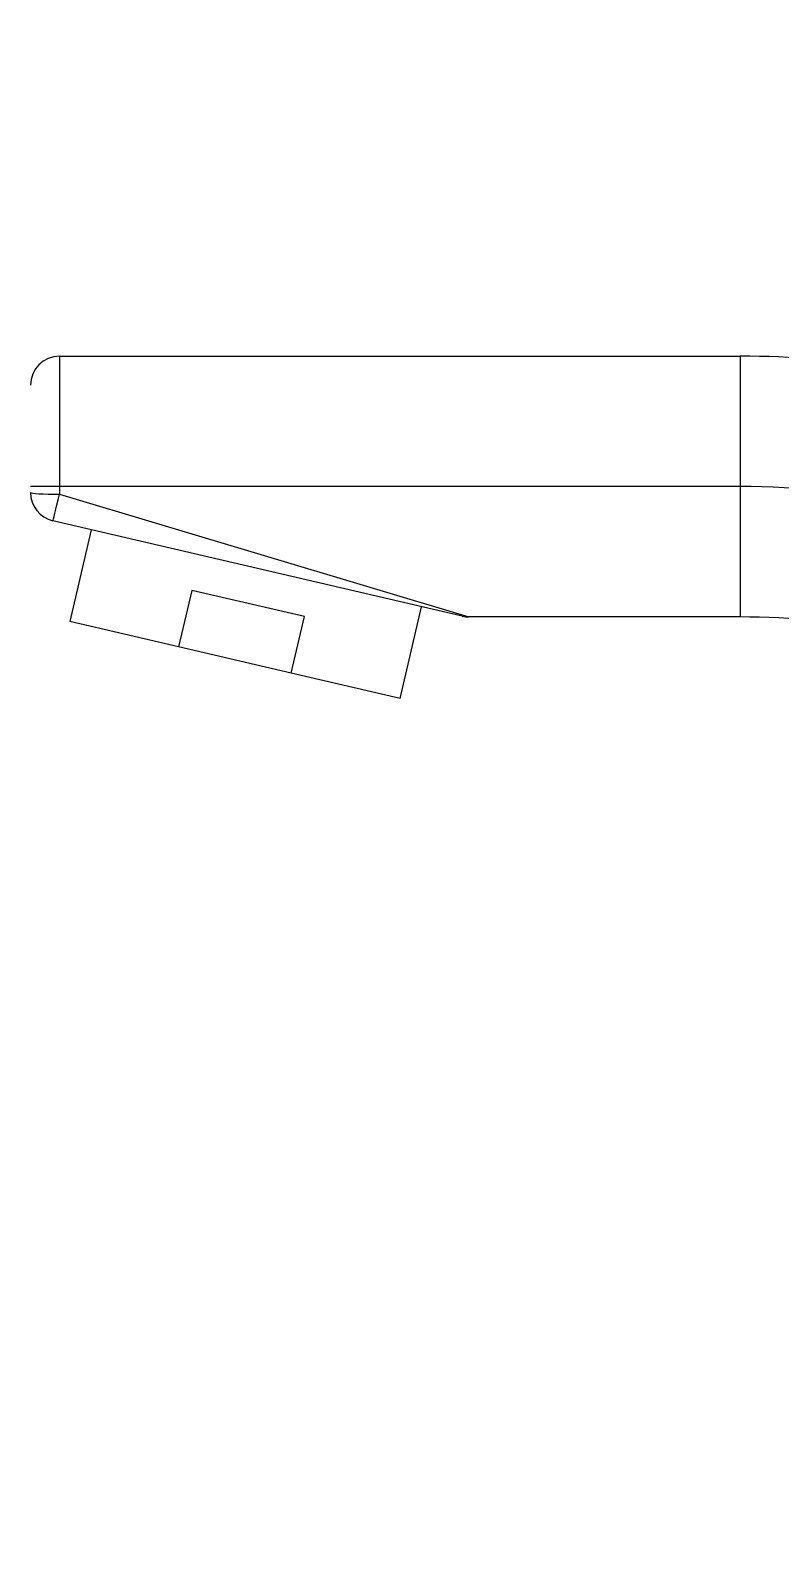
# Model space of a CAD drawing. Header units: millimetres. Extents: x 6110 to 6704, y -2661 to -1821.
# Drawn here: x 6572.44 to 6585.37, y -2388.5 to -2362.25 of the extents above; entities that cross this region are included whole.
import ezdxf

# ---------------------------------------------------------------- set-up
doc = ezdxf.new("R2010")
doc.units = ezdxf.units.MM
doc.header["$LTSCALE"] = 0.1
doc.linetypes.add('HIDDEN2', pattern=[4.7625, 3.175, -1.5875])
doc.layers.add('1', color=4, linetype='HIDDEN2', lineweight=13)
doc.layers.add('DIM', color=3, linetype='Continuous', lineweight=9)

msp = doc.modelspace()

# ---------------------------------------------------------------- hatches: boundary and pattern name
at = {"layer": 'DIM'}
h = msp.add_hatch(dxfattribs=at)
h.set_pattern_fill('ANSI31', color=2)
edge = h.paths.add_edge_path()
edge.add_line((6619.617, -2595.98), (6619.617, -1962.206))
edge.add_line((6634.617, -1966.11), (6619.617, -1966.11))
edge.add_line((6634.617, -2610.98), (6634.617, -1966.11))
edge.add_line((6634.617, -2610.98), (6184.457, -2610.98))
edge.add_line((6619.617, -2595.98), (6184.457, -2595.98))
edge.add_line((6184.457, -2610.98), (6184.457, -2595.98))

# ---------------------------------------------------------------- linework, layer by layer
at = {"layer": '1', "color": 7, "linetype": 'Continuous', "lineweight": -3}
for p, q in [((6572.94, -2367.871), (6584.679, -2367.871)), ((6572.94, -2367.871), (6572.94, -2370.121)), ((6584.679, -2367.871), (6584.679, -2370.121)), ((6572.94, -2370.121), (6572.44, -2370.121)), ((6572.94, -2370.121), (6572.94, -2370.254)), ((6584.679, -2370.121), (6572.94, -2370.121)), ((6584.679, -2370.121), (6584.679, -2372.371)), ((6572.94, -2370.254), (6579.997, -2372.371)), ((6579.884, -2372.358), (6572.826, -2370.711)), ((6573.487, -2370.865), (6573.117, -2372.448)), ((6575.223, -2371.912), (6574.995, -2372.886)), ((6577.164, -2372.365), (6575.223, -2371.912)), ((6578.814, -2373.777), (6579.184, -2372.195)), ((6574.995, -2372.886), (6573.117, -2372.448)), ((6576.936, -2373.339), (6577.164, -2372.365)), ((6584.679, -2372.371), (6579.997, -2372.371)), ((6576.936, -2373.339), (6574.995, -2372.886)), ((6578.814, -2373.777), (6576.936, -2373.339))]:
    msp.add_line(p, q, dxfattribs=at)
for centre, radius, start, end in [((6572.94, -2368.371), 0.5, 90, 180), ((6584.679, -2384.871), 17, 81.0656, 90), ((6572.94, -2370.224), 0.5, 180, 256.866), ((6584.679, -2384.871), 14.75, 78.1856, 90), ((6579.997, -2371.871), 0.5, 256.866, 270), ((6584.679, -2384.871), 12.5, 77.8075, 90)]:
    msp.add_arc(centre, radius, start, end, dxfattribs=at)
for major_axis, ratio, end_param in [((-0.5, 0), 0.058992, 1.570796), ((-0.114, -0.487), 0.013427, 1.513316)]:
    msp.add_ellipse((6572.94, -2370.224), major_axis=major_axis, ratio=ratio, start_param=0, end_param=end_param, dxfattribs=at)

doc.saveas('drawing.dxf')
